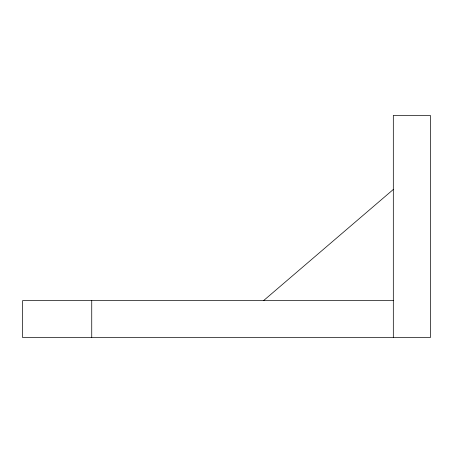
<?xml version="1.0" encoding="UTF-8"?>
<svg xmlns="http://www.w3.org/2000/svg" width="453" height="453" viewBox="0 0 453 453"><rect width="100%" height="100%" fill="white"/><g stroke="black" fill="none" stroke-linecap="round" stroke-linejoin="round"><path stroke-width="0.68" d="M263.635 300.56L393.317 189.467M393.317 300.56L22.65 300.56L22.65 337.593L430.35 337.593L430.35 115.407L393.317 115.407L393.317 337.593M91.738 300.56L91.738 337.593"/></g></svg>
